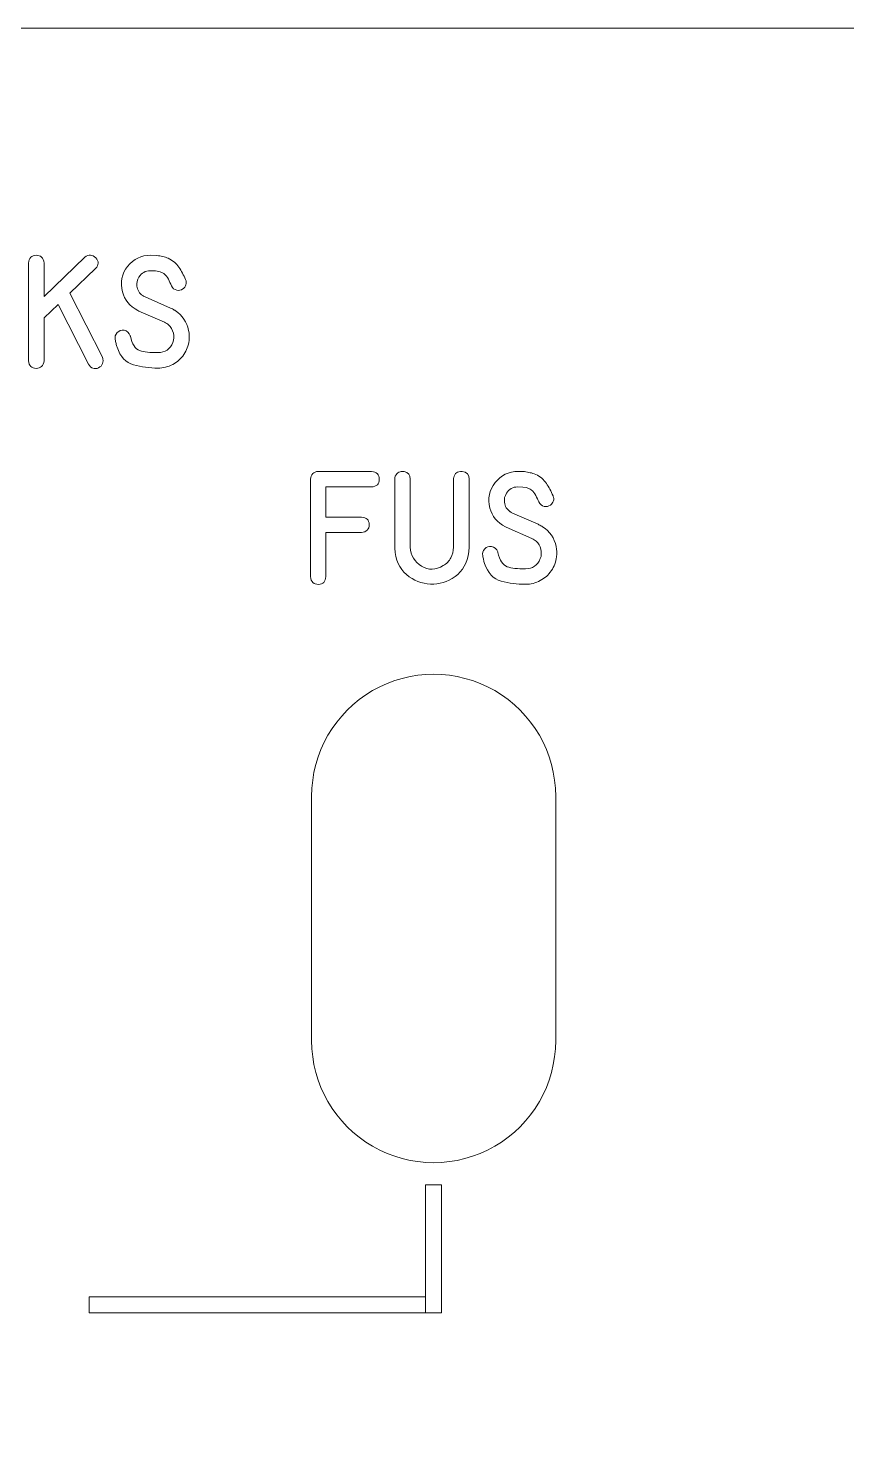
# Model space of a CAD drawing. Header units: millimetres. Extents: x -209 to 236, y -93 to 88.
# Drawn here: x -163.79 to -138.25, y 43.33 to 87.52 of the extents above; entities that cross this region are included whole.
import ezdxf

# ---------------------------------------------------------------- set-up
doc = ezdxf.new("R2010")
doc.units = ezdxf.units.MM
doc.header["$MEASUREMENT"] = 0
doc.layers.add('LED', color=7, linetype='Continuous')

msp = doc.modelspace()

# ---------------------------------------------------------------- linework, layer by layer
at = {"layer": 'LED', "color": 240, "lineweight": 9}
for points in [[(-151.3878, 47.4376), (-150.8878, 47.4376), (-150.8878, 51.4376), (-151.3878, 51.4376), (-151.3878, 47.4376)], [(-161.8878, 47.4376), (-151.3878, 47.4376), (-151.3878, 47.9376), (-161.8878, 47.9376), (-161.8878, 47.4376)]]:
    msp.add_lwpolyline(points, close=True, dxfattribs=at)
at = {"layer": 'LED', "color": 250, "lineweight": 9}
for points, knots in [([(-64.1878, 86.0226), (-64.188, 86.4206), (-64.3464, 86.8023), (-64.628, 87.0836), (-64.628, 87.0836), (-64.9097, 87.3649), (-65.2897, 87.5228), (-65.6878, 87.5226), (-65.6878, 87.5226), (-65.6878, 87.5226), (-207.1378, 87.5226), (-207.1378, 87.5226), (-207.1378, 87.5226), (-207.5358, 87.5223), (-207.9175, 87.3639), (-208.1988, 87.0823), (-208.1988, 87.0823), (-208.4801, 86.8006), (-208.638, 86.4206), (-208.6378, 86.0226), (-208.6378, 86.0226), (-208.6378, 86.0226), (-208.6378, 81.5351), (-208.6378, 81.5351), (-208.6378, 81.5351), (-208.6375, 81.137), (-208.4791, 80.7553), (-208.1975, 80.474), (-208.1975, 80.474), (-207.9158, 80.1927), (-207.5358, 80.0348), (-207.1378, 80.0351), (-207.1378, 80.0351), (-207.1378, 80.0351), (-204.6753, 80.0351), (-204.6753, 80.0351), (-204.6753, 80.0351), (-202.5317, 80.0351), (-200.5509, 78.8915), (-199.4791, 77.0351), (-199.4791, 77.0351), (-198.4073, 75.1787), (-198.4073, 72.8915), (-199.4791, 71.0351), (-199.4791, 71.0351), (-200.5509, 69.1787), (-202.5317, 68.0351), (-204.6753, 68.0351), (-204.6753, 68.0351), (-204.6753, 68.0351), (-207.1378, 68.0351), (-207.1378, 68.0351), (-207.1378, 68.0351), (-207.5358, 68.0348), (-207.9175, 67.8764), (-208.1988, 67.5948), (-208.1988, 67.5948), (-208.4801, 67.3131), (-208.638, 66.9331), (-208.6378, 66.5351), (-208.6378, 66.5351), (-208.6378, 66.5351), (-208.6378, 24.3851), (-208.6378, 24.3851), (-208.6378, 24.3851), (-208.6375, 23.987), (-208.4791, 23.6053), (-208.1975, 23.324), (-208.1975, 23.324), (-207.9158, 23.0427), (-207.5358, 22.8848), (-207.1378, 22.8851), (-207.1378, 22.8851), (-207.1378, 22.8851), (-204.6753, 22.8851), (-204.6753, 22.8851), (-204.6753, 22.8851), (-202.5317, 22.8851), (-200.5509, 21.7415), (-199.4791, 19.8851), (-199.4791, 19.8851), (-198.4073, 18.0287), (-198.4073, 15.7415), (-199.4791, 13.8851), (-199.4791, 13.8851), (-200.5509, 12.0287), (-202.5317, 10.8851), (-204.6753, 10.8851), (-204.6753, 10.8851), (-204.6753, 10.8851), (-207.1378, 10.8851), (-207.1378, 10.8851), (-207.1378, 10.8851), (-207.5358, 10.8848), (-207.9175, 10.7264), (-208.1988, 10.4448), (-208.1988, 10.4448), (-208.4801, 10.1631), (-208.638, 9.7831), (-208.6378, 9.3851), (-208.6378, 9.3851), (-208.6378, 9.3851), (-208.6378, -70.8649), (-208.6378, -70.8649), (-208.6378, -70.8649), (-208.6375, -71.263), (-208.4791, -71.6447), (-208.1975, -71.926), (-208.1975, -71.926), (-207.9158, -72.2073), (-207.5358, -72.3652), (-207.1378, -72.3649), (-207.1378, -72.3649), (-207.1378, -72.3649), (-204.6753, -72.3649), (-204.6753, -72.3649), (-204.6753, -72.3649), (-202.5317, -72.3649), (-200.5509, -73.5085), (-199.4791, -75.3649), (-199.4791, -75.3649), (-198.4073, -77.2213), (-198.4073, -79.5085), (-199.4791, -81.3649), (-199.4791, -81.3649), (-200.5509, -83.2213), (-202.5317, -84.3649), (-204.6753, -84.3649), (-204.6753, -84.3649), (-204.6753, -84.3649), (-207.1378, -84.3649), (-207.1378, -84.3649), (-207.1378, -84.3649), (-207.5358, -84.3652), (-207.9175, -84.5236), (-208.1988, -84.8052), (-208.1988, -84.8052), (-208.4801, -85.0869), (-208.638, -85.4669), (-208.6378, -85.8649), (-208.6378, -85.8649), (-208.6378, -85.8649), (-208.6378, -90.3524), (-208.6378, -90.3524), (-208.6378, -90.3524), (-208.6375, -90.7505), (-208.4791, -91.1322), (-208.1975, -91.4135), (-208.1975, -91.4135), (-207.9158, -91.6948), (-207.5358, -91.8527), (-207.1378, -91.8524), (-207.1378, -91.8524), (-207.1378, -91.8524), (-65.6878, -91.8524), (-65.6878, -91.8524), (-65.6878, -91.8524), (-65.2897, -91.8522), (-64.908, -91.6938), (-64.6267, -91.4121), (-64.6267, -91.4121), (-64.3454, -91.1305), (-64.1875, -90.7505), (-64.1878, -90.3524), (-64.1878, -90.3524), (-64.1878, -90.3524), (-64.1878, -85.8649), (-64.1878, -85.8649), (-64.1878, -85.8649), (-64.188, -85.4669), (-64.3464, -85.0852), (-64.628, -84.8039), (-64.628, -84.8039), (-64.9097, -84.5226), (-65.2897, -84.3647), (-65.6878, -84.3649), (-65.6878, -84.3649), (-65.6878, -84.3649), (-68.1503, -84.3649), (-68.1503, -84.3649), (-68.1503, -84.3649), (-69.7406, -84.3659), (-71.2661, -83.7352), (-72.3913, -82.6114), (-72.3913, -82.6114), (-73.5165, -81.4876), (-74.1493, -79.9552), (-74.1503, -78.3649), (-74.1503, -78.3649), (-74.1503, -78.3649), (-74.1503, 16.8851), (-74.1503, 16.8851), (-74.1503, 16.8851), (-74.1513, 18.4754), (-73.5205, 20.0009), (-72.3967, 21.1261), (-72.3967, 21.1261), (-71.2729, 22.2514), (-69.7406, 22.8841), (-68.1503, 22.8851), (-68.1503, 22.8851), (-68.1503, 22.8851), (-65.6878, 22.8851), (-65.6878, 22.8851), (-65.6878, 22.8851), (-65.2897, 22.8853), (-64.908, 23.0437), (-64.6267, 23.3254), (-64.6267, 23.3254), (-64.3454, 23.607), (-64.1875, 23.987), (-64.1878, 24.3851), (-64.1878, 24.3851), (-64.1878, 24.3851), (-64.1878, 66.5351), (-64.1878, 66.5351), (-64.1878, 66.5351), (-64.188, 66.9331), (-64.3464, 67.3148), (-64.628, 67.5961), (-64.628, 67.5961), (-64.9097, 67.8774), (-65.2897, 68.0353), (-65.6878, 68.0351), (-65.6878, 68.0351), (-65.6878, 68.0351), (-68.1503, 68.0351), (-68.1503, 68.0351), (-68.1503, 68.0351), (-70.2939, 68.0351), (-72.2746, 69.1787), (-73.3464, 71.0351), (-73.3464, 71.0351), (-74.4182, 72.8915), (-74.4182, 75.1787), (-73.3464, 77.0351), (-73.3464, 77.0351), (-72.2746, 78.8915), (-70.2939, 80.0351), (-68.1503, 80.0351), (-68.1503, 80.0351), (-68.1503, 80.0351), (-65.6878, 80.0351), (-65.6878, 80.0351), (-65.6878, 80.0351), (-65.2897, 80.0353), (-64.908, 80.1937), (-64.6267, 80.4754), (-64.6267, 80.4754), (-64.3454, 80.757), (-64.1875, 81.137), (-64.1878, 81.5351), (-64.1878, 81.5351), (-64.1878, 81.5351), (-64.1878, 86.0226), (-64.1878, 86.0226)], [0, 0, 0, 0, 0.0153846, 0.0153846, 0.0153846, 0.0153846, 0.0307692, 0.0307692, 0.0307692, 0.0307692, 0.0461538, 0.0461538, 0.0461538, 0.0461538, 0.0615385, 0.0615385, 0.0615385, 0.0615385, 0.0769231, 0.0769231, 0.0769231, 0.0769231, 0.0923077, 0.0923077, 0.0923077, 0.0923077, 0.1076923, 0.1076923, 0.1076923, 0.1076923, 0.1230769, 0.1230769, 0.1230769, 0.1230769, 0.1384615, 0.1384615, 0.1384615, 0.1384615, 0.1538462, 0.1538462, 0.1538462, 0.1538462, 0.1692308, 0.1692308, 0.1692308, 0.1692308, 0.1846154, 0.1846154, 0.1846154, 0.1846154, 0.2, 0.2, 0.2, 0.2, 0.2153846, 0.2153846, 0.2153846, 0.2153846, 0.2307692, 0.2307692, 0.2307692, 0.2307692, 0.2461538, 0.2461538, 0.2461538, 0.2461538, 0.2615385, 0.2615385, 0.2615385, 0.2615385, 0.2769231, 0.2769231, 0.2769231, 0.2769231, 0.2923077, 0.2923077, 0.2923077, 0.2923077, 0.3076923, 0.3076923, 0.3076923, 0.3076923, 0.3230769, 0.3230769, 0.3230769, 0.3230769, 0.3384615, 0.3384615, 0.3384615, 0.3384615, 0.3538462, 0.3538462, 0.3538462, 0.3538462, 0.3692308, 0.3692308, 0.3692308, 0.3692308, 0.3846154, 0.3846154, 0.3846154, 0.3846154, 0.4, 0.4, 0.4, 0.4, 0.4153846, 0.4153846, 0.4153846, 0.4153846, 0.4307692, 0.4307692, 0.4307692, 0.4307692, 0.4461538, 0.4461538, 0.4461538, 0.4461538, 0.4615385, 0.4615385, 0.4615385, 0.4615385, 0.4769231, 0.4769231, 0.4769231, 0.4769231, 0.4923077, 0.4923077, 0.4923077, 0.4923077, 0.5076923, 0.5076923, 0.5076923, 0.5076923, 0.5230769, 0.5230769, 0.5230769, 0.5230769, 0.5384615, 0.5384615, 0.5384615, 0.5384615, 0.5538462, 0.5538462, 0.5538462, 0.5538462, 0.5692308, 0.5692308, 0.5692308, 0.5692308, 0.5846154, 0.5846154, 0.5846154, 0.5846154, 0.6, 0.6, 0.6, 0.6, 0.6153846, 0.6153846, 0.6153846, 0.6153846, 0.6307692, 0.6307692, 0.6307692, 0.6307692, 0.6461538, 0.6461538, 0.6461538, 0.6461538, 0.6615385, 0.6615385, 0.6615385, 0.6615385, 0.6769231, 0.6769231, 0.6769231, 0.6769231, 0.6923077, 0.6923077, 0.6923077, 0.6923077, 0.7076923, 0.7076923, 0.7076923, 0.7076923, 0.7230769, 0.7230769, 0.7230769, 0.7230769, 0.7384615, 0.7384615, 0.7384615, 0.7384615, 0.7538462, 0.7538462, 0.7538462, 0.7538462, 0.7692308, 0.7692308, 0.7692308, 0.7692308, 0.7846154, 0.7846154, 0.7846154, 0.7846154, 0.8, 0.8, 0.8, 0.8, 0.8153846, 0.8153846, 0.8153846, 0.8153846, 0.8307692, 0.8307692, 0.8307692, 0.8307692, 0.8461538, 0.8461538, 0.8461538, 0.8461538, 0.8615385, 0.8615385, 0.8615385, 0.8615385, 0.8769231, 0.8769231, 0.8769231, 0.8769231, 0.8923077, 0.8923077, 0.8923077, 0.8923077, 0.9076923, 0.9076923, 0.9076923, 0.9076923, 0.9230769, 0.9230769, 0.9230769, 0.9230769, 0.9384615, 0.9384615, 0.9384615, 0.9384615, 0.9538462, 0.9538462, 0.9538462, 0.9538462, 0.9692308, 0.9692308, 0.9692308, 0.9692308, 1, 1, 1, 1]), ([(-147.3278, 55.9376), (-147.3278, 54.5764), (-148.0539, 53.3186), (-149.2328, 52.638), (-149.2328, 52.638), (-150.4116, 51.9574), (-151.8639, 51.9574), (-153.0428, 52.638), (-153.0428, 52.638), (-154.2216, 53.3186), (-154.9478, 54.5764), (-154.9478, 55.9376), (-154.9478, 55.9376), (-154.9478, 55.9376), (-154.9478, 63.5576), (-154.9478, 63.5576), (-154.9478, 63.5576), (-154.9478, 64.9188), (-154.2216, 66.1765), (-153.0428, 66.8571), (-153.0428, 66.8571), (-151.8639, 67.5377), (-150.4116, 67.5377), (-149.2328, 66.8571), (-149.2328, 66.8571), (-148.0539, 66.1765), (-147.3278, 64.9188), (-147.3278, 63.5576), (-147.3278, 63.5576), (-147.3278, 63.5576), (-147.3278, 55.9376), (-147.3278, 55.9376)], [0, 0, 0, 0, 0.1111111, 0.1111111, 0.1111111, 0.1111111, 0.2222222, 0.2222222, 0.2222222, 0.2222222, 0.3333333, 0.3333333, 0.3333333, 0.3333333, 0.4444444, 0.4444444, 0.4444444, 0.4444444, 0.5555556, 0.5555556, 0.5555556, 0.5555556, 0.6666667, 0.6666667, 0.6666667, 0.6666667, 0.7777778, 0.7777778, 0.7777778, 0.7777778, 1, 1, 1, 1])]:
    msp.add_open_spline(points, degree=3, knots=knots, dxfattribs=at)
at = {"layer": 'LED', "color": 240, "lineweight": 9}
for points, knots in [([(-162.0306, 80.3774), (-161.9, 80.4727), (-161.7836, 80.4668), (-161.6831, 80.361), (-161.6831, 80.361), (-161.582, 80.2546), (-161.5849, 80.1428), (-161.6913, 80.0258), (-161.6913, 80.0258), (-161.6913, 80.0258), (-162.4892, 79.2592), (-162.4892, 79.2592), (-162.4892, 79.2592), (-162.4892, 79.2592), (-161.4779, 77.2648), (-161.4779, 77.2648), (-161.4779, 77.2648), (-161.4297, 77.1026), (-161.4697, 76.9914), (-161.5984, 76.9303), (-161.5984, 76.9303), (-161.7272, 76.8697), (-161.8318, 76.9079), (-161.9118, 77.0461), (-161.9118, 77.0461), (-161.9118, 77.0461), (-162.8561, 78.9082), (-162.8561, 78.9082), (-162.8561, 78.9082), (-162.8561, 78.9082), (-163.2953, 78.4842), (-163.2953, 78.4842), (-163.2953, 78.4842), (-163.2953, 78.4842), (-163.2953, 77.1525), (-163.2953, 77.1525), (-163.2953, 77.1525), (-163.3205, 76.9908), (-163.4046, 76.9109), (-163.5481, 76.9126), (-163.5481, 76.9126), (-163.6921, 76.9144), (-163.7691, 76.9944), (-163.7809, 77.1525), (-163.7809, 77.1525), (-163.7809, 77.1525), (-163.7809, 80.1981), (-163.7809, 80.1981), (-163.7809, 80.1981), (-163.7691, 80.3574), (-163.6921, 80.4392), (-163.5481, 80.4421), (-163.5481, 80.4421), (-163.4046, 80.4445), (-163.3205, 80.3633), (-163.2953, 80.1981), (-163.2953, 80.1981), (-163.2953, 80.1981), (-163.2953, 79.1592), (-163.2953, 79.1592), (-163.2953, 79.1592), (-163.2953, 79.1592), (-162.0306, 80.3774), (-162.0306, 80.3774)], [0, 0, 0, 0, 0.0588235, 0.0588235, 0.0588235, 0.0588235, 0.1176471, 0.1176471, 0.1176471, 0.1176471, 0.1764706, 0.1764706, 0.1764706, 0.1764706, 0.2352941, 0.2352941, 0.2352941, 0.2352941, 0.2941176, 0.2941176, 0.2941176, 0.2941176, 0.3529412, 0.3529412, 0.3529412, 0.3529412, 0.4117647, 0.4117647, 0.4117647, 0.4117647, 0.4705882, 0.4705882, 0.4705882, 0.4705882, 0.5294118, 0.5294118, 0.5294118, 0.5294118, 0.5882353, 0.5882353, 0.5882353, 0.5882353, 0.6470588, 0.6470588, 0.6470588, 0.6470588, 0.7058824, 0.7058824, 0.7058824, 0.7058824, 0.7647059, 0.7647059, 0.7647059, 0.7647059, 0.8235294, 0.8235294, 0.8235294, 0.8235294, 0.8823529, 0.8823529, 0.8823529, 0.8823529, 1, 1, 1, 1]), ([(-159.3489, 78.7923), (-159.3489, 78.7923), (-159.3213, 78.7806), (-159.3213, 78.7806), (-159.3213, 78.7806), (-159.3213, 78.7806), (-159.2901, 78.7653), (-159.2901, 78.7653), (-159.2901, 78.7653), (-159.2901, 78.7653), (-159.2625, 78.7494), (-159.2625, 78.7494), (-159.2625, 78.7494), (-159.2548, 78.7435), (-159.2454, 78.7382), (-159.236, 78.7329), (-159.236, 78.7329), (-159.226, 78.7282), (-159.2166, 78.7224), (-159.2072, 78.7171), (-159.2072, 78.7171), (-158.9803, 78.5677), (-158.8392, 78.3608), (-158.7857, 78.0968), (-158.7857, 78.0968), (-158.7651, 77.9933), (-158.7604, 77.8869), (-158.7715, 77.7781), (-158.7715, 77.7781), (-158.7904, 77.6217), (-158.845, 77.4777), (-158.9362, 77.3448), (-158.9362, 77.3448), (-159.0273, 77.2119), (-159.142, 77.1096), (-159.2795, 77.0373), (-159.2795, 77.0373), (-159.4277, 76.9591), (-159.5812, 76.9203), (-159.7399, 76.9203), (-159.7399, 76.9203), (-160.0062, 76.9203), (-160.2602, 76.9544), (-160.5031, 77.0226), (-160.5031, 77.0226), (-160.7453, 77.0908), (-160.9181, 77.2736), (-161.021, 77.5712), (-161.021, 77.5712), (-161.0352, 77.6094), (-161.0451, 77.6482), (-161.0522, 77.6882), (-161.0522, 77.6882), (-161.0593, 77.7287), (-161.0675, 77.7687), (-161.0763, 77.8093), (-161.0763, 77.8093), (-161.0934, 77.8916), (-161.0734, 77.9645), (-161.0152, 78.028), (-161.0152, 78.028), (-160.9575, 78.0909), (-160.8852, 78.115), (-160.7994, 78.1003), (-160.7994, 78.1003), (-160.7083, 78.0815), (-160.6453, 78.0256), (-160.6095, 77.9316), (-160.6095, 77.9316), (-160.6095, 77.9316), (-160.6042, 77.9157), (-160.6042, 77.9157), (-160.6042, 77.9157), (-160.5495, 77.6664), (-160.4531, 77.5176), (-160.3161, 77.4694), (-160.3161, 77.4694), (-160.1785, 77.4212), (-159.988, 77.3995), (-159.7434, 77.4042), (-159.7434, 77.4042), (-159.5182, 77.4042), (-159.3636, 77.51), (-159.2795, 77.7211), (-159.2795, 77.7211), (-159.2431, 77.8152), (-159.2372, 77.9133), (-159.2625, 78.0151), (-159.2625, 78.0151), (-159.2878, 78.1162), (-159.3377, 78.2014), (-159.4124, 78.269), (-159.4124, 78.269), (-159.4459, 78.2979), (-159.4894, 78.3243), (-159.5435, 78.3496), (-159.5435, 78.3496), (-159.5435, 78.3496), (-160.3408, 78.6994), (-160.3408, 78.6994), (-160.3408, 78.6994), (-160.3408, 78.6994), (-160.3667, 78.7135), (-160.3667, 78.7135), (-160.3667, 78.7135), (-160.6277, 78.8511), (-160.7894, 79.0469), (-160.8523, 79.3009), (-160.8523, 79.3009), (-160.9293, 79.5949), (-160.8758, 79.8583), (-160.6912, 80.0923), (-160.6912, 80.0923), (-160.5072, 80.3257), (-160.2649, 80.4427), (-159.9657, 80.4427), (-159.9657, 80.4427), (-159.9657, 80.4427), (-159.7758, 80.4374), (-159.7758, 80.4374), (-159.7758, 80.4374), (-159.714, 80.4262), (-159.6541, 80.4151), (-159.597, 80.4039), (-159.597, 80.4039), (-159.5394, 80.3933), (-159.4812, 80.3745), (-159.423, 80.348), (-159.423, 80.348), (-159.2784, 80.2804), (-159.1672, 80.1869), (-159.0902, 80.0688), (-159.0902, 80.0688), (-159.0132, 79.9506), (-158.9438, 79.8224), (-158.8821, 79.6848), (-158.8821, 79.6848), (-158.8762, 79.6719), (-158.8709, 79.6572), (-158.8662, 79.6401), (-158.8662, 79.6401), (-158.8539, 79.5837), (-158.8597, 79.5326), (-158.8838, 79.4867), (-158.8838, 79.4867), (-158.8974, 79.4579), (-158.9121, 79.4361), (-158.9268, 79.4214), (-158.9268, 79.4214), (-158.9415, 79.4061), (-158.9538, 79.3961), (-158.9626, 79.3903), (-158.9626, 79.3903), (-159.0226, 79.3479), (-159.0879, 79.335), (-159.159, 79.3526), (-159.159, 79.3526), (-159.2307, 79.3685), (-159.2848, 79.4144), (-159.323, 79.4902), (-159.323, 79.4902), (-159.353, 79.5567), (-159.3848, 79.6249), (-159.4183, 79.6942), (-159.4183, 79.6942), (-159.4524, 79.7636), (-159.5, 79.8212), (-159.5606, 79.8677), (-159.5606, 79.8677), (-159.5859, 79.8859), (-159.6105, 79.8994), (-159.6341, 79.9077), (-159.6341, 79.9077), (-159.6576, 79.9165), (-159.6835, 79.9259), (-159.7123, 79.9365), (-159.7123, 79.9365), (-159.7123, 79.9365), (-159.824, 79.9553), (-159.824, 79.9553), (-159.824, 79.9553), (-159.824, 79.9553), (-159.9827, 79.9606), (-159.9827, 79.9606), (-159.9827, 79.9606), (-160.1368, 79.9582), (-160.2544, 79.8918), (-160.3355, 79.7607), (-160.3355, 79.7607), (-160.3908, 79.6766), (-160.4113, 79.5831), (-160.3978, 79.4796), (-160.3978, 79.4796), (-160.3819, 79.3526), (-160.322, 79.2539), (-160.2185, 79.1833), (-160.2185, 79.1833), (-160.2138, 79.1804), (-160.2091, 79.1763), (-160.2032, 79.1721), (-160.2032, 79.1721), (-160.1973, 79.1686), (-160.1909, 79.1645), (-160.1844, 79.161), (-160.1844, 79.161), (-160.1844, 79.161), (-160.165, 79.1527), (-160.165, 79.1527), (-160.165, 79.1527), (-160.165, 79.1527), (-160.1444, 79.1439), (-160.1444, 79.1439), (-160.1444, 79.1439), (-160.1444, 79.1439), (-159.3489, 78.7923), (-159.3489, 78.7923)], [0, 0, 0, 0, 0.0181818, 0.0181818, 0.0181818, 0.0181818, 0.0363636, 0.0363636, 0.0363636, 0.0363636, 0.0545455, 0.0545455, 0.0545455, 0.0545455, 0.0727273, 0.0727273, 0.0727273, 0.0727273, 0.0909091, 0.0909091, 0.0909091, 0.0909091, 0.1090909, 0.1090909, 0.1090909, 0.1090909, 0.1272727, 0.1272727, 0.1272727, 0.1272727, 0.1454545, 0.1454545, 0.1454545, 0.1454545, 0.1636364, 0.1636364, 0.1636364, 0.1636364, 0.1818182, 0.1818182, 0.1818182, 0.1818182, 0.2, 0.2, 0.2, 0.2, 0.2181818, 0.2181818, 0.2181818, 0.2181818, 0.2363636, 0.2363636, 0.2363636, 0.2363636, 0.2545455, 0.2545455, 0.2545455, 0.2545455, 0.2727273, 0.2727273, 0.2727273, 0.2727273, 0.2909091, 0.2909091, 0.2909091, 0.2909091, 0.3090909, 0.3090909, 0.3090909, 0.3090909, 0.3272727, 0.3272727, 0.3272727, 0.3272727, 0.3454545, 0.3454545, 0.3454545, 0.3454545, 0.3636364, 0.3636364, 0.3636364, 0.3636364, 0.3818182, 0.3818182, 0.3818182, 0.3818182, 0.4, 0.4, 0.4, 0.4, 0.4181818, 0.4181818, 0.4181818, 0.4181818, 0.4363636, 0.4363636, 0.4363636, 0.4363636, 0.4545455, 0.4545455, 0.4545455, 0.4545455, 0.4727273, 0.4727273, 0.4727273, 0.4727273, 0.4909091, 0.4909091, 0.4909091, 0.4909091, 0.5090909, 0.5090909, 0.5090909, 0.5090909, 0.5272727, 0.5272727, 0.5272727, 0.5272727, 0.5454545, 0.5454545, 0.5454545, 0.5454545, 0.5636364, 0.5636364, 0.5636364, 0.5636364, 0.5818182, 0.5818182, 0.5818182, 0.5818182, 0.6, 0.6, 0.6, 0.6, 0.6181818, 0.6181818, 0.6181818, 0.6181818, 0.6363636, 0.6363636, 0.6363636, 0.6363636, 0.6545455, 0.6545455, 0.6545455, 0.6545455, 0.6727273, 0.6727273, 0.6727273, 0.6727273, 0.6909091, 0.6909091, 0.6909091, 0.6909091, 0.7090909, 0.7090909, 0.7090909, 0.7090909, 0.7272727, 0.7272727, 0.7272727, 0.7272727, 0.7454545, 0.7454545, 0.7454545, 0.7454545, 0.7636364, 0.7636364, 0.7636364, 0.7636364, 0.7818182, 0.7818182, 0.7818182, 0.7818182, 0.8, 0.8, 0.8, 0.8, 0.8181818, 0.8181818, 0.8181818, 0.8181818, 0.8363636, 0.8363636, 0.8363636, 0.8363636, 0.8545455, 0.8545455, 0.8545455, 0.8545455, 0.8727273, 0.8727273, 0.8727273, 0.8727273, 0.8909091, 0.8909091, 0.8909091, 0.8909091, 0.9090909, 0.9090909, 0.9090909, 0.9090909, 0.9272727, 0.9272727, 0.9272727, 0.9272727, 0.9454545, 0.9454545, 0.9454545, 0.9454545, 0.9636364, 0.9636364, 0.9636364, 0.9636364, 1, 1, 1, 1]), ([(-154.9862, 70.4137), (-154.9862, 70.4137), (-154.9862, 73.4522), (-154.9862, 73.4522), (-154.9862, 73.4522), (-154.9656, 73.6039), (-154.8839, 73.6856), (-154.7416, 73.6968), (-154.7416, 73.6968), (-154.7416, 73.6968), (-153.0742, 73.6968), (-153.0742, 73.6968), (-153.0742, 73.6968), (-152.9149, 73.6845), (-152.8349, 73.6027), (-152.8349, 73.4528), (-152.8349, 73.4528), (-152.8349, 73.3035), (-152.916, 73.2229), (-153.0777, 73.2129), (-153.0777, 73.2129), (-153.0777, 73.2129), (-154.5023, 73.2129), (-154.5023, 73.2129), (-154.5023, 73.2129), (-154.5023, 73.2129), (-154.5023, 72.2704), (-154.5023, 72.2704), (-154.5023, 72.2704), (-154.5023, 72.2704), (-153.3911, 72.2704), (-153.3911, 72.2704), (-153.3911, 72.2704), (-153.2329, 72.2593), (-153.1524, 72.1817), (-153.15, 72.0382), (-153.15, 72.0382), (-153.1477, 71.8947), (-153.2282, 71.8107), (-153.3911, 71.7866), (-153.3911, 71.7866), (-153.3911, 71.7866), (-154.5023, 71.7866), (-154.5023, 71.7866), (-154.5023, 71.7866), (-154.5023, 71.7866), (-154.5023, 70.4137), (-154.5023, 70.4137), (-154.5023, 70.4137), (-154.5135, 70.2555), (-154.5917, 70.175), (-154.7357, 70.1726), (-154.7357, 70.1726), (-154.8798, 70.1703), (-154.9633, 70.2508), (-154.9862, 70.4137)], [0, 0, 0, 0, 0.0666667, 0.0666667, 0.0666667, 0.0666667, 0.1333333, 0.1333333, 0.1333333, 0.1333333, 0.2, 0.2, 0.2, 0.2, 0.2666667, 0.2666667, 0.2666667, 0.2666667, 0.3333333, 0.3333333, 0.3333333, 0.3333333, 0.4, 0.4, 0.4, 0.4, 0.4666667, 0.4666667, 0.4666667, 0.4666667, 0.5333333, 0.5333333, 0.5333333, 0.5333333, 0.6, 0.6, 0.6, 0.6, 0.6666667, 0.6666667, 0.6666667, 0.6666667, 0.7333333, 0.7333333, 0.7333333, 0.7333333, 0.8, 0.8, 0.8, 0.8, 0.8666667, 0.8666667, 0.8666667, 0.8666667, 1, 1, 1, 1]), ([(-150.031, 71.3321), (-150.031, 71.3321), (-150.031, 71.2974), (-150.031, 71.2974), (-150.031, 71.2974), (-150.0345, 71.2398), (-150.0369, 71.2057), (-150.0375, 71.1939), (-150.0375, 71.1939), (-150.0857, 70.8429), (-150.2303, 70.5836), (-150.4702, 70.416), (-150.4702, 70.416), (-150.7101, 70.2491), (-150.9664, 70.1709), (-151.238, 70.182), (-151.238, 70.182), (-151.5103, 70.1932), (-151.7596, 70.292), (-151.9847, 70.4789), (-151.9847, 70.4789), (-152.2105, 70.6665), (-152.3334, 70.9393), (-152.3528, 71.2974), (-152.3528, 71.2974), (-152.3528, 71.2974), (-152.3528, 71.3321), (-152.3528, 71.3321), (-152.3528, 71.3321), (-152.3528, 71.3321), (-152.3528, 73.4557), (-152.3528, 73.4557), (-152.3528, 73.4557), (-152.3528, 73.4898), (-152.3463, 73.521), (-152.334, 73.5486), (-152.334, 73.5486), (-152.2787, 73.6692), (-152.187, 73.7168), (-152.0588, 73.6915), (-152.0588, 73.6915), (-151.9312, 73.6662), (-151.8672, 73.5874), (-151.8672, 73.4557), (-151.8672, 73.4557), (-151.8672, 73.4557), (-151.8672, 71.3321), (-151.8672, 71.3321), (-151.8672, 71.3321), (-151.8501, 71.0675), (-151.7337, 70.8699), (-151.5185, 70.7394), (-151.5185, 70.7394), (-151.3027, 70.6083), (-151.0764, 70.6142), (-150.8388, 70.7565), (-150.8388, 70.7565), (-150.7318, 70.8194), (-150.6536, 70.9011), (-150.6036, 71.001), (-150.6036, 71.001), (-150.5537, 71.101), (-150.5243, 71.2115), (-150.5149, 71.3321), (-150.5149, 71.3321), (-150.5149, 71.3321), (-150.5149, 73.4557), (-150.5149, 73.4557), (-150.5149, 73.4557), (-150.5149, 73.4763), (-150.5137, 73.4916), (-150.5113, 73.5022), (-150.5113, 73.5022), (-150.4849, 73.6433), (-150.3985, 73.7074), (-150.2515, 73.6933), (-150.2515, 73.6933), (-150.1045, 73.6797), (-150.031, 73.6004), (-150.031, 73.4557), (-150.031, 73.4557), (-150.031, 73.4557), (-150.031, 71.3321), (-150.031, 71.3321)], [0, 0, 0, 0, 0.0454545, 0.0454545, 0.0454545, 0.0454545, 0.0909091, 0.0909091, 0.0909091, 0.0909091, 0.1363636, 0.1363636, 0.1363636, 0.1363636, 0.1818182, 0.1818182, 0.1818182, 0.1818182, 0.2272727, 0.2272727, 0.2272727, 0.2272727, 0.2727273, 0.2727273, 0.2727273, 0.2727273, 0.3181818, 0.3181818, 0.3181818, 0.3181818, 0.3636364, 0.3636364, 0.3636364, 0.3636364, 0.4090909, 0.4090909, 0.4090909, 0.4090909, 0.4545455, 0.4545455, 0.4545455, 0.4545455, 0.5, 0.5, 0.5, 0.5, 0.5454545, 0.5454545, 0.5454545, 0.5454545, 0.5909091, 0.5909091, 0.5909091, 0.5909091, 0.6363636, 0.6363636, 0.6363636, 0.6363636, 0.6818182, 0.6818182, 0.6818182, 0.6818182, 0.7272727, 0.7272727, 0.7272727, 0.7272727, 0.7727273, 0.7727273, 0.7727273, 0.7727273, 0.8181818, 0.8181818, 0.8181818, 0.8181818, 0.8636364, 0.8636364, 0.8636364, 0.8636364, 0.9090909, 0.9090909, 0.9090909, 0.9090909, 1, 1, 1, 1]), ([(-147.8779, 72.0464), (-147.8779, 72.0464), (-147.8503, 72.0347), (-147.8503, 72.0347), (-147.8503, 72.0347), (-147.8503, 72.0347), (-147.8191, 72.0194), (-147.8191, 72.0194), (-147.8191, 72.0194), (-147.8191, 72.0194), (-147.7915, 72.0035), (-147.7915, 72.0035), (-147.7915, 72.0035), (-147.7838, 71.9976), (-147.7744, 71.9923), (-147.765, 71.987), (-147.765, 71.987), (-147.755, 71.9823), (-147.7456, 71.9765), (-147.7362, 71.9712), (-147.7362, 71.9712), (-147.5093, 71.8218), (-147.3682, 71.6149), (-147.3147, 71.3509), (-147.3147, 71.3509), (-147.2941, 71.2474), (-147.2894, 71.141), (-147.3005, 71.0322), (-147.3005, 71.0322), (-147.3194, 70.8758), (-147.374, 70.7318), (-147.4652, 70.5989), (-147.4652, 70.5989), (-147.5563, 70.466), (-147.671, 70.3637), (-147.8085, 70.2914), (-147.8085, 70.2914), (-147.9567, 70.2132), (-148.1102, 70.1744), (-148.2689, 70.1744), (-148.2689, 70.1744), (-148.5352, 70.1744), (-148.7892, 70.2085), (-149.0321, 70.2767), (-149.0321, 70.2767), (-149.2743, 70.3449), (-149.4471, 70.5277), (-149.55, 70.8253), (-149.55, 70.8253), (-149.5642, 70.8635), (-149.5741, 70.9023), (-149.5812, 70.9423), (-149.5812, 70.9423), (-149.5883, 70.9828), (-149.5965, 71.0228), (-149.6053, 71.0634), (-149.6053, 71.0634), (-149.6224, 71.1457), (-149.6024, 71.2186), (-149.5442, 71.2821), (-149.5442, 71.2821), (-149.4865, 71.345), (-149.4142, 71.3691), (-149.3284, 71.3544), (-149.3284, 71.3544), (-149.2373, 71.3356), (-149.1743, 71.2797), (-149.1385, 71.1857), (-149.1385, 71.1857), (-149.1385, 71.1857), (-149.1332, 71.1698), (-149.1332, 71.1698), (-149.1332, 71.1698), (-149.0785, 70.9205), (-148.9821, 70.7717), (-148.8451, 70.7235), (-148.8451, 70.7235), (-148.7075, 70.6753), (-148.517, 70.6536), (-148.2724, 70.6583), (-148.2724, 70.6583), (-148.0472, 70.6583), (-147.8926, 70.7641), (-147.8085, 70.9752), (-147.8085, 70.9752), (-147.7721, 71.0693), (-147.7662, 71.1674), (-147.7915, 71.2692), (-147.7915, 71.2692), (-147.8168, 71.3703), (-147.8667, 71.4555), (-147.9414, 71.5231), (-147.9414, 71.5231), (-147.9749, 71.552), (-148.0184, 71.5784), (-148.0725, 71.6037), (-148.0725, 71.6037), (-148.0725, 71.6037), (-148.8698, 71.9535), (-148.8698, 71.9535), (-148.8698, 71.9535), (-148.8698, 71.9535), (-148.8957, 71.9676), (-148.8957, 71.9676), (-148.8957, 71.9676), (-149.1567, 72.1052), (-149.3184, 72.301), (-149.3813, 72.555), (-149.3813, 72.555), (-149.4583, 72.849), (-149.4048, 73.1124), (-149.2202, 73.3464), (-149.2202, 73.3464), (-149.0362, 73.5798), (-148.7939, 73.6968), (-148.4947, 73.6968), (-148.4947, 73.6968), (-148.4947, 73.6968), (-148.3048, 73.6915), (-148.3048, 73.6915), (-148.3048, 73.6915), (-148.243, 73.6803), (-148.1831, 73.6692), (-148.126, 73.658), (-148.126, 73.658), (-148.0684, 73.6474), (-148.0102, 73.6286), (-147.952, 73.6021), (-147.952, 73.6021), (-147.8074, 73.5345), (-147.6962, 73.441), (-147.6192, 73.3229), (-147.6192, 73.3229), (-147.5422, 73.2047), (-147.4728, 73.0765), (-147.4111, 72.9389), (-147.4111, 72.9389), (-147.4052, 72.926), (-147.3999, 72.9113), (-147.3952, 72.8942), (-147.3952, 72.8942), (-147.3829, 72.8378), (-147.3887, 72.7867), (-147.4128, 72.7408), (-147.4128, 72.7408), (-147.4264, 72.712), (-147.4411, 72.6902), (-147.4558, 72.6755), (-147.4558, 72.6755), (-147.4705, 72.6602), (-147.4828, 72.6502), (-147.4916, 72.6444), (-147.4916, 72.6444), (-147.5516, 72.602), (-147.6169, 72.5891), (-147.688, 72.6067), (-147.688, 72.6067), (-147.7597, 72.6226), (-147.8138, 72.6685), (-147.852, 72.7443), (-147.852, 72.7443), (-147.882, 72.8108), (-147.9138, 72.879), (-147.9473, 72.9483), (-147.9473, 72.9483), (-147.9814, 73.0177), (-148.029, 73.0753), (-148.0896, 73.1218), (-148.0896, 73.1218), (-148.1149, 73.14), (-148.1395, 73.1535), (-148.1631, 73.1618), (-148.1631, 73.1618), (-148.1866, 73.1706), (-148.2125, 73.18), (-148.2413, 73.1906), (-148.2413, 73.1906), (-148.2413, 73.1906), (-148.353, 73.2094), (-148.353, 73.2094), (-148.353, 73.2094), (-148.353, 73.2094), (-148.5117, 73.2147), (-148.5117, 73.2147), (-148.5117, 73.2147), (-148.6658, 73.2123), (-148.7834, 73.1459), (-148.8645, 73.0148), (-148.8645, 73.0148), (-148.9198, 72.9307), (-148.9403, 72.8372), (-148.9268, 72.7337), (-148.9268, 72.7337), (-148.9109, 72.6067), (-148.851, 72.508), (-148.7475, 72.4374), (-148.7475, 72.4374), (-148.7428, 72.4345), (-148.7381, 72.4304), (-148.7322, 72.4262), (-148.7322, 72.4262), (-148.7263, 72.4227), (-148.7199, 72.4186), (-148.7134, 72.4151), (-148.7134, 72.4151), (-148.7134, 72.4151), (-148.694, 72.4068), (-148.694, 72.4068), (-148.694, 72.4068), (-148.694, 72.4068), (-148.6734, 72.398), (-148.6734, 72.398), (-148.6734, 72.398), (-148.6734, 72.398), (-147.8779, 72.0464), (-147.8779, 72.0464)], [0, 0, 0, 0, 0.0181818, 0.0181818, 0.0181818, 0.0181818, 0.0363636, 0.0363636, 0.0363636, 0.0363636, 0.0545455, 0.0545455, 0.0545455, 0.0545455, 0.0727273, 0.0727273, 0.0727273, 0.0727273, 0.0909091, 0.0909091, 0.0909091, 0.0909091, 0.1090909, 0.1090909, 0.1090909, 0.1090909, 0.1272727, 0.1272727, 0.1272727, 0.1272727, 0.1454545, 0.1454545, 0.1454545, 0.1454545, 0.1636364, 0.1636364, 0.1636364, 0.1636364, 0.1818182, 0.1818182, 0.1818182, 0.1818182, 0.2, 0.2, 0.2, 0.2, 0.2181818, 0.2181818, 0.2181818, 0.2181818, 0.2363636, 0.2363636, 0.2363636, 0.2363636, 0.2545455, 0.2545455, 0.2545455, 0.2545455, 0.2727273, 0.2727273, 0.2727273, 0.2727273, 0.2909091, 0.2909091, 0.2909091, 0.2909091, 0.3090909, 0.3090909, 0.3090909, 0.3090909, 0.3272727, 0.3272727, 0.3272727, 0.3272727, 0.3454545, 0.3454545, 0.3454545, 0.3454545, 0.3636364, 0.3636364, 0.3636364, 0.3636364, 0.3818182, 0.3818182, 0.3818182, 0.3818182, 0.4, 0.4, 0.4, 0.4, 0.4181818, 0.4181818, 0.4181818, 0.4181818, 0.4363636, 0.4363636, 0.4363636, 0.4363636, 0.4545455, 0.4545455, 0.4545455, 0.4545455, 0.4727273, 0.4727273, 0.4727273, 0.4727273, 0.4909091, 0.4909091, 0.4909091, 0.4909091, 0.5090909, 0.5090909, 0.5090909, 0.5090909, 0.5272727, 0.5272727, 0.5272727, 0.5272727, 0.5454545, 0.5454545, 0.5454545, 0.5454545, 0.5636364, 0.5636364, 0.5636364, 0.5636364, 0.5818182, 0.5818182, 0.5818182, 0.5818182, 0.6, 0.6, 0.6, 0.6, 0.6181818, 0.6181818, 0.6181818, 0.6181818, 0.6363636, 0.6363636, 0.6363636, 0.6363636, 0.6545455, 0.6545455, 0.6545455, 0.6545455, 0.6727273, 0.6727273, 0.6727273, 0.6727273, 0.6909091, 0.6909091, 0.6909091, 0.6909091, 0.7090909, 0.7090909, 0.7090909, 0.7090909, 0.7272727, 0.7272727, 0.7272727, 0.7272727, 0.7454545, 0.7454545, 0.7454545, 0.7454545, 0.7636364, 0.7636364, 0.7636364, 0.7636364, 0.7818182, 0.7818182, 0.7818182, 0.7818182, 0.8, 0.8, 0.8, 0.8, 0.8181818, 0.8181818, 0.8181818, 0.8181818, 0.8363636, 0.8363636, 0.8363636, 0.8363636, 0.8545455, 0.8545455, 0.8545455, 0.8545455, 0.8727273, 0.8727273, 0.8727273, 0.8727273, 0.8909091, 0.8909091, 0.8909091, 0.8909091, 0.9090909, 0.9090909, 0.9090909, 0.9090909, 0.9272727, 0.9272727, 0.9272727, 0.9272727, 0.9454545, 0.9454545, 0.9454545, 0.9454545, 0.9636364, 0.9636364, 0.9636364, 0.9636364, 1, 1, 1, 1])]:
    msp.add_open_spline(points, degree=3, knots=knots, dxfattribs=at)

doc.saveas('drawing.dxf')
